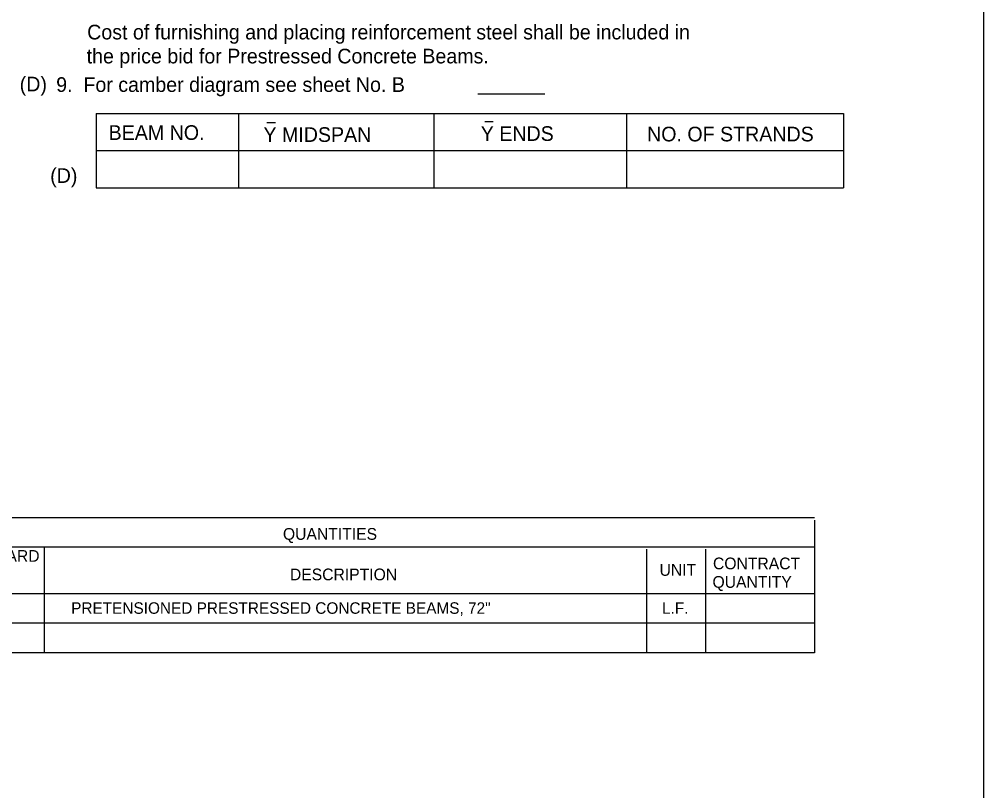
# Model space of a CAD drawing. Extents: x 499999.87 to 500002.82, y 499999.96 to 500001.79.
# Drawn here: x 500002.15 to 500002.783, y 500000.465 to 500000.971 of the extents above; entities that cross this region are included whole.
import ezdxf

# ---------------------------------------------------------------- set-up
doc = ezdxf.new("R2010")
doc.units = 0
doc.layers.add('1', color=7, linetype='Continuous')
doc.layers.add('2', color=7, linetype='Continuous')

msp = doc.modelspace()

# ---------------------------------------------------------------- linework, layer by layer
at = {"layer": '1'}
for p, q in [((500002.78314, 500000), (500002.78314, 500001.75)), ((500002.78314, 500000), (500002.78314, 500001.75)), ((500002.45079, 500000.92192), (500002.49475, 500000.92192)), ((500002.20013, 500000.90912), (500002.69094, 500000.90912)), ((500002.20013, 500000.90912), (500002.20013, 500000.86024)), ((500002.29364, 500000.90912), (500002.29364, 500000.86024)), ((500002.42192, 500000.90912), (500002.42192, 500000.86024)), ((500002.54856, 500000.90912), (500002.54856, 500000.86024)), ((500002.69094, 500000.90912), (500002.69094, 500000.86024)), ((500002.20013, 500000.88484), (500002.69094, 500000.88484)), ((500002.20013, 500000.86024), (500002.69094, 500000.86024)), ((500002.67192, 500000.6437), (500002.07579, 500000.6437)), ((500002.67192, 500000.64206), (500002.67192, 500000.55512)), ((500002.67192, 500000.62434), (500002.07579, 500000.62434)), ((500002.16601, 500000.62434), (500002.16601, 500000.55512)), ((500002.56168, 500000.62303), (500002.56168, 500000.55512)), ((500002.60039, 500000.62303), (500002.60039, 500000.55512)), ((500002.67192, 500000.59383), (500002.07579, 500000.59383)), ((500002.67192, 500000.57448), (500002.07579, 500000.57448)), ((500002.67192, 500000.55512), (500002.07579, 500000.55512))]:
    msp.add_line(p, q, dxfattribs=at)
at = {"layer": '2'}
for p, q in [((500002.31234, 500000.90322), (500002.31791, 500000.90322)), ((500002.45538, 500000.90387), (500002.46096, 500000.90387))]:
    msp.add_line(p, q, dxfattribs=at)

# ---------------------------------------------------------------- texts
at = {"layer": '1'}
for s, height, p in [('Cost of furnishing and placing reinforcement steel shall be included in', 0.0096319, (500002.19423, 500000.95768)), ('the price bid for Prestressed Concrete Beams.', 0.0096319, (500002.1939, 500000.94193)), ('(D)', 0.009632, (500002.14993, 500000.92356)), ('9.  For camber diagram see sheet No. B', 0.0096319, (500002.17388, 500000.92323)), ('BEAM NO.', 0.009632, (500002.20833, 500000.89173)), ('Y MIDSPAN', 0.009632, (500002.31004, 500000.89042)), ('Y ENDS', 0.009632, (500002.45276, 500000.89108)), ('NO. OF STRANDS', 0.0096319, (500002.56201, 500000.89075)), ('(D)', 0.009632, (500002.16995, 500000.86352)), ('QUANTITIES', 0.007705, (500002.32283, 500000.62927)), ('STANDARD', 0.007705, (500002.1063, 500000.61483)), ('UNIT', 0.007705, (500002.57021, 500000.60564)), ('CONTRACT', 0.007705, (500002.60531, 500000.60991)), ('DESCRIPTION', 0.0077047, (500002.32743, 500000.60269)), ('QUANTITY', 0.007705, (500002.60499, 500000.59777)), ('PRETENSIONED PRESTRESSED CONCRETE BEAMS, 72"', 0.0075453, (500002.18373, 500000.58071)), ('L.F.', 0.007545, (500002.57185, 500000.58071))]:
    msp.add_text(s, height=height, dxfattribs=at).set_placement(p)

doc.saveas('drawing.dxf')
